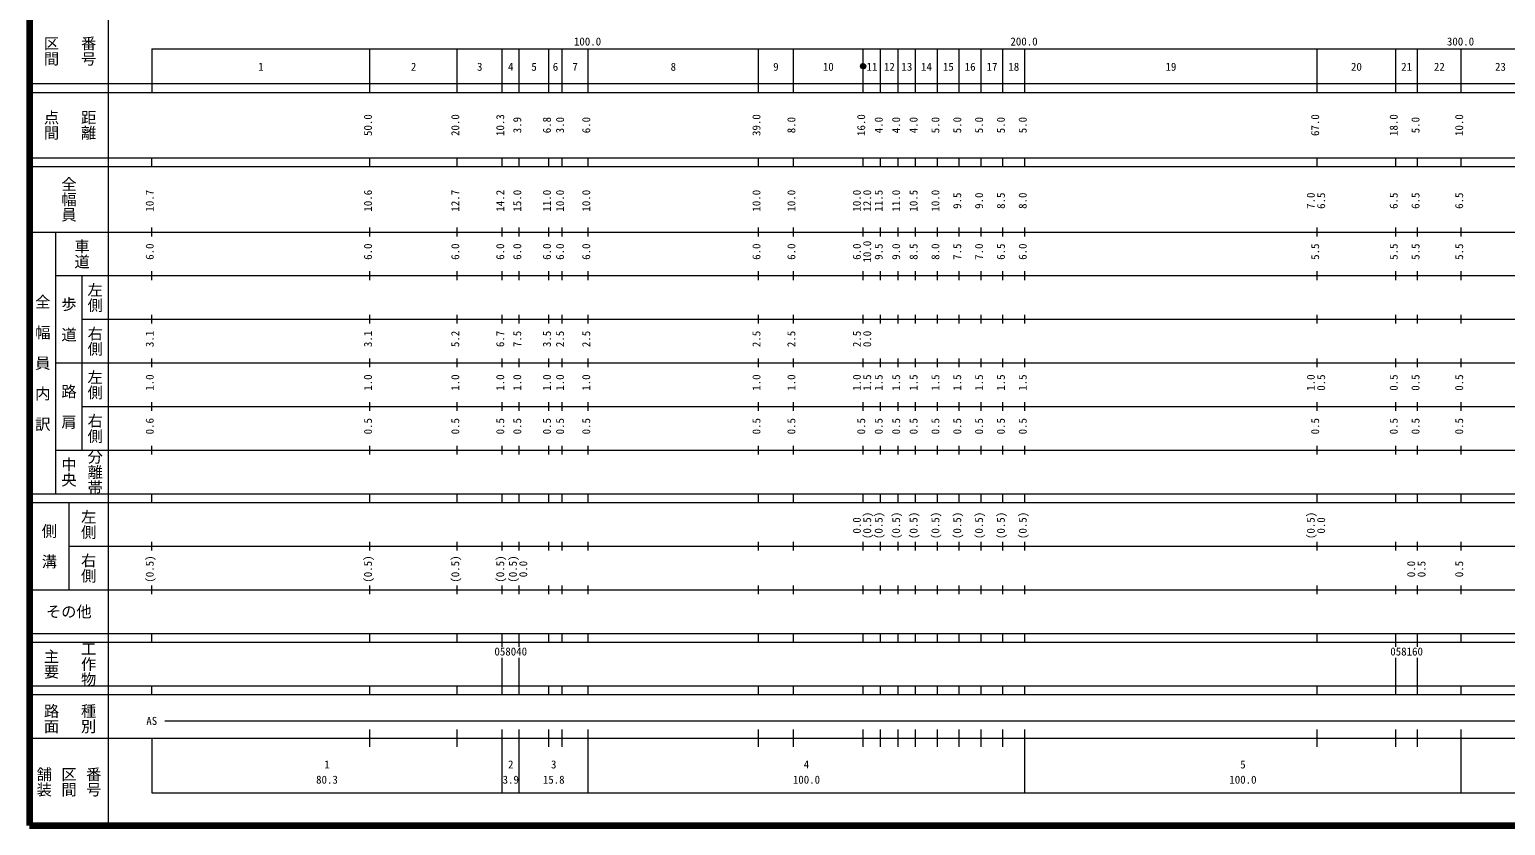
# Model space of a CAD drawing. Units: millimetres, scale not verified. Extents: x 40000 to 680000, y 20000 to 380000.
# Drawn here: x 40000 to 378149, y 20000 to 202409 of the extents above; entities that cross this region are included whole.
import ezdxf
from ezdxf.enums import TextEntityAlignment as Align

# ---------------------------------------------------------------- set-up
doc = ezdxf.new("R2010")
doc.units = ezdxf.units.MM
doc.header["$LTSCALE"] = 1000
doc.header["$PDMODE"] = 32
doc.header["$PDSIZE"] = 500
doc.layers.add('M-TTL', color=2, linetype='Continuous', lineweight=140)
doc.layers.add('M-TTL-BAND', color=7, linetype='Continuous', lineweight=13)
doc.styles.add('@ＭＳ ゴシック', font='')
doc.styles.add('ＭＳ ゴシック', font='')
doc.styles.get('@ＭＳ ゴシック').set_extended_font_data('@MS Gothic')
doc.styles.get('ＭＳ ゴシック').set_extended_font_data('MS Gothic')

# ---------------------------------------------------------------- blocks, each defined once
blk = doc.blocks.new('ﾌﾟﾛｯﾄﾏｰｸ-C5')
at = {"color": 7, "linetype": 'Continuous', "lineweight": 13}
for p, q in [((-9.98, 0.67), (-0.67, 9.98)), ((-9.97, -0.74), (0.74, 9.97)), ((-9.8, -1.98), (1.98, 9.8)), ((-9.72, 2.34), (-2.34, 9.72)), ((-9.51, -3.1), (3.1, 9.51)), ((-9.11, -4.12), (4.12, 9.11)), ((-8.88, 4.6), (-4.6, 8.88)), ((-8.63, -5.05), (5.05, 8.63)), ((-8.07, -5.91), (5.91, 8.07)), ((-7.44, -6.69), (6.69, 7.44)), ((-6.73, -7.4), (7.4, 6.73)), ((-5.96, -8.03), (8.03, 5.96)), ((-5.11, -8.6), (8.6, 5.11)), ((-4.18, -9.09), (9.09, 4.18)), ((-3.16, -9.49), (9.49, 3.16)), ((-2.05, -9.79), (9.79, 2.05)), ((-0.82, -9.97), (9.97, 0.82)), ((0.58, -9.98), (9.98, -0.58)), ((2.23, -9.75), (9.75, -2.23)), ((4.42, -8.97), (8.97, -4.42))]:
    blk.add_line(p, q, dxfattribs=at)
blk.add_circle((0, 0), 10, dxfattribs=at)
at = {"color": 7}
blk.add_point((0, 0), dxfattribs=at)

msp = doc.modelspace()

# ---------------------------------------------------------------- linework, layer by layer
at = {"layer": 'M-TTL'}
for p, q in [((40000, 379999.9), (40000, 20000)), ((40000, 20000), (679999.9, 20000))]:
    msp.add_line(p, q, dxfattribs=at)
at = {"layer": 'M-TTL-BAND'}
for p, q in [((58000, 369999.9), (58000, 20000)), ((68000, 197999.9), (578999.9, 197999.9)), ((68000, 197999.9), (68000, 187999.9)), ((118000, 188000), (118000, 198000)), ((138000, 188000), (138000, 198000)), ((148300, 188000), (148300, 198000)), ((152200, 188000), (152200, 198000)), ((159000, 188000), (159000, 198000)), ((162000, 188000), (162000, 198000)), ((168000, 188000), (168000, 198000)), ((207000, 188000), (207000, 198000)), ((215000, 188000), (215000, 198000)), ((231000, 194599.9), (231000, 198000)), ((235000, 188000), (235000, 198000)), ((239000, 188000), (239000, 198000)), ((243000, 188000), (243000, 198000)), ((248000, 188000), (248000, 198000)), ((252999.9, 188000), (252999.9, 198000)), ((257999.9, 188000), (257999.9, 198000)), ((262999.9, 188000), (262999.9, 198000)), ((267999.9, 188000), (267999.9, 198000)), ((334999.9, 188000), (334999.9, 198000)), ((352999.9, 188000), (352999.9, 198000)), ((357999.9, 188000), (357999.9, 198000)), ((367999.9, 188000), (367999.9, 198000)), ((231000, 189999.9), (231000, 193399.9)), ((40000, 189999.9), (578999.9, 189999.9)), ((231000, 188000), (231000, 189999.9)), ((40000, 187999.9), (578999.9, 187999.9)), ((40000, 172999.9), (578999.9, 172999.9)), ((68000, 170999.9), (68000, 172999.9)), ((118000, 171000), (118000, 173000)), ((138000, 171000), (138000, 173000)), ((148300, 171000), (148300, 173000)), ((152200, 171000), (152200, 173000)), ((159000, 171000), (159000, 173000)), ((162000, 171000), (162000, 173000)), ((168000, 171000), (168000, 173000)), ((207000, 171000), (207000, 173000)), ((215000, 171000), (215000, 173000)), ((231000, 171000), (231000, 173000)), ((235000, 171000), (235000, 173000)), ((239000, 171000), (239000, 173000)), ((243000, 171000), (243000, 173000)), ((248000, 171000), (248000, 173000)), ((252999.9, 171000), (252999.9, 173000)), ((257999.9, 171000), (257999.9, 173000)), ((262999.9, 171000), (262999.9, 173000)), ((267999.9, 171000), (267999.9, 173000)), ((334999.9, 171000), (334999.9, 173000)), ((352999.9, 171000), (352999.9, 173000)), ((357999.9, 171000), (357999.9, 173000)), ((367999.9, 171000), (367999.9, 173000)), ((40000, 170999.9), (578999.9, 170999.9)), ((40000, 155999.9), (578999.9, 155999.9)), ((46000, 95999.9), (46000, 155999.9)), ((68000, 154999.9), (68000, 156999.9)), ((118000, 155000), (118000, 157000)), ((138000, 155000), (138000, 157000)), ((148300, 155000), (148300, 157000)), ((152200, 155000), (152200, 157000)), ((159000, 155000), (159000, 157000)), ((162000, 155000), (162000, 157000)), ((168000, 155000), (168000, 157000)), ((207000, 155000), (207000, 157000)), ((215000, 155000), (215000, 157000)), ((231000, 155000), (231000, 157000)), ((235000, 155000), (235000, 157000)), ((239000, 155000), (239000, 157000)), ((243000, 155000), (243000, 157000)), ((248000, 155000), (248000, 157000)), ((252999.9, 155000), (252999.9, 157000)), ((257999.9, 155000), (257999.9, 157000)), ((262999.9, 155000), (262999.9, 157000)), ((267999.9, 155000), (267999.9, 157000)), ((334999.9, 155000), (334999.9, 157000)), ((352999.9, 155000), (352999.9, 157000)), ((357999.9, 155000), (357999.9, 157000)), ((367999.9, 155000), (367999.9, 157000)), ((46000, 145999.9), (578999.9, 145999.9)), ((52000, 145999.9), (52000, 105999.9)), ((68000, 144999.9), (68000, 146999.9)), ((118000, 145000), (118000, 147000)), ((138000, 145000), (138000, 147000)), ((148300, 145000), (148300, 147000)), ((152200, 145000), (152200, 147000)), ((159000, 145000), (159000, 147000)), ((162000, 145000), (162000, 147000)), ((168000, 145000), (168000, 147000)), ((207000, 145000), (207000, 147000)), ((215000, 145000), (215000, 147000)), ((231000, 145000), (231000, 147000)), ((235000, 145000), (235000, 147000)), ((239000, 145000), (239000, 147000)), ((243000, 145000), (243000, 147000)), ((248000, 145000), (248000, 147000)), ((252999.9, 145000), (252999.9, 147000)), ((257999.9, 145000), (257999.9, 147000)), ((262999.9, 145000), (262999.9, 147000)), ((267999.9, 145000), (267999.9, 147000)), ((334999.9, 145000), (334999.9, 147000)), ((352999.9, 145000), (352999.9, 147000)), ((357999.9, 145000), (357999.9, 147000)), ((367999.9, 145000), (367999.9, 147000)), ((52000, 135999.9), (578999.9, 135999.9)), ((68000, 134999.9), (68000, 136999.9)), ((118000, 135000), (118000, 137000)), ((138000, 135000), (138000, 137000)), ((148300, 135000), (148300, 137000)), ((152200, 135000), (152200, 137000)), ((159000, 135000), (159000, 137000)), ((162000, 135000), (162000, 137000)), ((168000, 135000), (168000, 137000)), ((207000, 135000), (207000, 137000)), ((215000, 135000), (215000, 137000)), ((231000, 135000), (231000, 137000)), ((235000, 135000), (235000, 137000)), ((239000, 135000), (239000, 137000)), ((243000, 135000), (243000, 137000)), ((248000, 135000), (248000, 137000)), ((252999.9, 135000), (252999.9, 137000)), ((257999.9, 135000), (257999.9, 137000)), ((262999.9, 135000), (262999.9, 137000)), ((267999.9, 135000), (267999.9, 137000)), ((334999.9, 135000), (334999.9, 137000)), ((352999.9, 135000), (352999.9, 137000)), ((357999.9, 135000), (357999.9, 137000)), ((367999.9, 135000), (367999.9, 137000)), ((46000, 125999.9), (578999.9, 125999.9)), ((68000, 124999.9), (68000, 126999.9)), ((118000, 125000), (118000, 127000)), ((138000, 125000), (138000, 127000)), ((148300, 125000), (148300, 127000)), ((152200, 125000), (152200, 127000)), ((159000, 125000), (159000, 127000)), ((162000, 125000), (162000, 127000)), ((168000, 125000), (168000, 127000)), ((207000, 125000), (207000, 127000)), ((215000, 125000), (215000, 127000)), ((231000, 125000), (231000, 127000)), ((235000, 125000), (235000, 127000)), ((239000, 125000), (239000, 127000)), ((243000, 125000), (243000, 127000)), ((248000, 125000), (248000, 127000)), ((252999.9, 125000), (252999.9, 127000)), ((257999.9, 125000), (257999.9, 127000)), ((262999.9, 125000), (262999.9, 127000)), ((267999.9, 125000), (267999.9, 127000)), ((334999.9, 125000), (334999.9, 127000)), ((352999.9, 125000), (352999.9, 127000)), ((357999.9, 125000), (357999.9, 127000)), ((367999.9, 125000), (367999.9, 127000)), ((52000, 115999.9), (578999.9, 115999.9)), ((68000, 114999.9), (68000, 116999.9)), ((118000, 115000), (118000, 117000)), ((138000, 115000), (138000, 117000)), ((148300, 115000), (148300, 117000)), ((152200, 115000), (152200, 117000)), ((159000, 115000), (159000, 117000)), ((162000, 115000), (162000, 117000)), ((168000, 115000), (168000, 117000)), ((207000, 115000), (207000, 117000)), ((215000, 115000), (215000, 117000)), ((231000, 115000), (231000, 117000)), ((235000, 115000), (235000, 117000)), ((239000, 115000), (239000, 117000)), ((243000, 115000), (243000, 117000)), ((248000, 115000), (248000, 117000)), ((252999.9, 115000), (252999.9, 117000)), ((257999.9, 115000), (257999.9, 117000)), ((262999.9, 115000), (262999.9, 117000)), ((267999.9, 115000), (267999.9, 117000)), ((334999.9, 115000), (334999.9, 117000)), ((352999.9, 115000), (352999.9, 117000)), ((357999.9, 115000), (357999.9, 117000)), ((367999.9, 115000), (367999.9, 117000)), ((46000, 105999.9), (578999.9, 105999.9)), ((68000, 104999.9), (68000, 106999.9)), ((118000, 105000), (118000, 107000)), ((138000, 105000), (138000, 107000)), ((148300, 105000), (148300, 107000)), ((152200, 105000), (152200, 107000)), ((159000, 105000), (159000, 107000)), ((162000, 105000), (162000, 107000)), ((168000, 105000), (168000, 107000)), ((207000, 105000), (207000, 107000)), ((215000, 105000), (215000, 107000)), ((231000, 105000), (231000, 107000)), ((235000, 105000), (235000, 107000)), ((239000, 105000), (239000, 107000)), ((243000, 105000), (243000, 107000)), ((248000, 105000), (248000, 107000)), ((252999.9, 105000), (252999.9, 107000)), ((257999.9, 105000), (257999.9, 107000)), ((262999.9, 105000), (262999.9, 107000)), ((267999.9, 105000), (267999.9, 107000)), ((334999.9, 105000), (334999.9, 107000)), ((352999.9, 105000), (352999.9, 107000)), ((357999.9, 105000), (357999.9, 107000)), ((367999.9, 105000), (367999.9, 107000)), ((40000, 95999.9), (578999.9, 95999.9)), ((68000, 93999.9), (68000, 95999.9)), ((118000, 94000), (118000, 96000)), ((138000, 94000), (138000, 96000)), ((148300, 94000), (148300, 96000)), ((152200, 94000), (152200, 96000)), ((159000, 94000), (159000, 96000)), ((162000, 94000), (162000, 96000)), ((168000, 94000), (168000, 96000)), ((207000, 94000), (207000, 96000)), ((215000, 94000), (215000, 96000)), ((231000, 94000), (231000, 96000)), ((235000, 94000), (235000, 96000)), ((239000, 94000), (239000, 96000)), ((243000, 94000), (243000, 96000)), ((248000, 94000), (248000, 96000)), ((252999.9, 94000), (252999.9, 96000)), ((257999.9, 94000), (257999.9, 96000)), ((262999.9, 94000), (262999.9, 96000)), ((267999.9, 94000), (267999.9, 96000)), ((334999.9, 94000), (334999.9, 96000)), ((352999.9, 94000), (352999.9, 96000)), ((357999.9, 94000), (357999.9, 96000)), ((367999.9, 94000), (367999.9, 96000)), ((40000, 93999.9), (578999.9, 93999.9)), ((49000, 93999.9), (49000, 74000)), ((68000, 82999.9), (68000, 84999.9)), ((118000, 83000), (118000, 85000)), ((138000, 83000), (138000, 85000)), ((148300, 83000), (148300, 85000)), ((152200, 83000), (152200, 85000)), ((159000, 83000), (159000, 85000)), ((162000, 83000), (162000, 85000)), ((168000, 83000), (168000, 85000)), ((207000, 83000), (207000, 85000)), ((215000, 83000), (215000, 85000)), ((231000, 83000), (231000, 85000)), ((235000, 83000), (235000, 85000)), ((239000, 83000), (239000, 85000)), ((243000, 83000), (243000, 85000)), ((248000, 83000), (248000, 85000)), ((252999.9, 83000), (252999.9, 85000)), ((257999.9, 83000), (257999.9, 85000)), ((262999.9, 83000), (262999.9, 85000)), ((267999.9, 83000), (267999.9, 85000)), ((334999.9, 83000), (334999.9, 85000)), ((352999.9, 83000), (352999.9, 85000)), ((357999.9, 83000), (357999.9, 85000)), ((367999.9, 83000), (367999.9, 85000)), ((49000, 83999.9), (578999.9, 83999.9)), ((68000, 73000), (68000, 75000)), ((118000, 73000), (118000, 75000)), ((138000, 73000), (138000, 75000)), ((148300, 73000), (148300, 75000)), ((152200, 73000), (152200, 75000)), ((159000, 73000), (159000, 75000)), ((162000, 73000), (162000, 75000)), ((168000, 73000), (168000, 75000)), ((207000, 73000), (207000, 75000)), ((215000, 73000), (215000, 75000)), ((231000, 73000), (231000, 75000)), ((235000, 73000), (235000, 75000)), ((239000, 73000), (239000, 75000)), ((243000, 73000), (243000, 75000)), ((248000, 73000), (248000, 75000)), ((252999.9, 73000), (252999.9, 75000)), ((257999.9, 73000), (257999.9, 75000)), ((262999.9, 73000), (262999.9, 75000)), ((267999.9, 73000), (267999.9, 75000)), ((334999.9, 73000), (334999.9, 75000)), ((352999.9, 73000), (352999.9, 75000)), ((357999.9, 73000), (357999.9, 75000)), ((367999.9, 73000), (367999.9, 75000)), ((40000, 74000), (578999.9, 74000)), ((40000, 64000), (578999.9, 64000)), ((40000, 62000), (578999.9, 62000)), ((68000, 62000), (68000, 64000)), ((118000, 62000), (118000, 64000)), ((138000, 62000), (138000, 64000)), ((148300, 62000), (148300, 64000)), ((148300, 60905), (148300, 62000)), ((152200, 62000), (152200, 64000)), ((152200, 60905), (152200, 62000)), ((159000, 62000), (159000, 64000)), ((162000, 62000), (162000, 64000)), ((168000, 62000), (168000, 64000)), ((207000, 62000), (207000, 64000)), ((215000, 62000), (215000, 64000)), ((231000, 62000), (231000, 64000)), ((235000, 62000), (235000, 64000)), ((239000, 62000), (239000, 64000)), ((243000, 62000), (243000, 64000)), ((248000, 62000), (248000, 64000)), ((252999.9, 62000), (252999.9, 64000)), ((257999.9, 62000), (257999.9, 64000)), ((262999.9, 62000), (262999.9, 64000)), ((267999.9, 62000), (267999.9, 64000)), ((334999.9, 62000), (334999.9, 64000)), ((352999.9, 62000), (352999.9, 64000)), ((352999.9, 60905), (352999.9, 62000)), ((357999.9, 62000), (357999.9, 64000)), ((357999.9, 60905), (357999.9, 62000)), ((367999.9, 62000), (367999.9, 64000)), ((148300, 52000), (148300, 58405)), ((152200, 52000), (152200, 58405)), ((352999.9, 52000), (352999.9, 58405)), ((357999.9, 52000), (357999.9, 58405)), ((40000, 52000), (578999.9, 52000)), ((68000, 50000), (68000, 52000)), ((118000, 50000), (118000, 52000)), ((138000, 50000), (138000, 52000)), ((148300, 50000), (148300, 52000)), ((152200, 50000), (152200, 52000)), ((159000, 50000), (159000, 52000)), ((162000, 50000), (162000, 52000)), ((168000, 50000), (168000, 52000)), ((207000, 50000), (207000, 52000)), ((215000, 50000), (215000, 52000)), ((231000, 50000), (231000, 52000)), ((235000, 50000), (235000, 52000)), ((239000, 50000), (239000, 52000)), ((243000, 50000), (243000, 52000)), ((248000, 50000), (248000, 52000)), ((252999.9, 50000), (252999.9, 52000)), ((257999.9, 50000), (257999.9, 52000)), ((262999.9, 50000), (262999.9, 52000)), ((267999.9, 50000), (267999.9, 52000)), ((334999.9, 50000), (334999.9, 52000)), ((352999.9, 50000), (352999.9, 52000)), ((357999.9, 50000), (357999.9, 52000)), ((367999.9, 50000), (367999.9, 52000)), ((40000, 50000), (578999.9, 50000)), ((71000, 44000), (564999.9, 44000)), ((118000, 38000), (118000, 42000)), ((138000, 38000), (138000, 42000)), ((148300, 27500), (148300, 42000)), ((152200, 27500), (152200, 42000)), ((159000, 38000), (159000, 42000)), ((162000, 38000), (162000, 42000)), ((168000, 27500), (168000, 42000)), ((207000, 38000), (207000, 42000)), ((215000, 38000), (215000, 42000)), ((231000, 38000), (231000, 42000)), ((235000, 38000), (235000, 42000)), ((239000, 38000), (239000, 42000)), ((243000, 38000), (243000, 42000)), ((248000, 38000), (248000, 42000)), ((252999.9, 38000), (252999.9, 42000)), ((257999.9, 38000), (257999.9, 42000)), ((262999.9, 38000), (262999.9, 42000)), ((267999.9, 27500), (267999.9, 42000)), ((334999.9, 38000), (334999.9, 42000)), ((352999.9, 38000), (352999.9, 42000)), ((357999.9, 38000), (357999.9, 42000)), ((367999.9, 27500), (367999.9, 42000)), ((40000, 40000), (578999.9, 40000)), ((68000, 40000), (68000, 27500)), ((68000, 27500), (578999.9, 27500))]:
    msp.add_line(p, q, dxfattribs=at)

# ---------------------------------------------------------------- block references
at = {"layer": 'M-TTL-BAND', "xscale": 59.99999, "yscale": 59.99999}
msp.add_blockref('ﾌﾟﾛｯﾄﾏｰｸ-C5', (231000, 193999.9), dxfattribs=at)

# ---------------------------------------------------------------- texts
at = {"layer": 'M-TTL-BAND', "style": '@ＭＳ ゴシック'}
for s, p in [('区間', (45000, 197499.9)), ('番号', (53500, 197499.9)), ('点間', (45000, 180499.9)), ('距離', (53500, 180499.9)), ('全幅員', (49000, 163499.9)), ('車道', (52000, 150999.9)), ('左側', (55000, 140999.9)), ('全\u3000幅\u3000員\u3000内\u3000訳', (43000, 125999.9)), ('歩\u3000道', (49000, 135999.9)), ('右側', (55000, 130999.9)), ('左側', (55000, 120999.9)), ('路\u3000肩', (49000, 115999.9)), ('右側', (55000, 110999.9)), ('分離帯', (55000, 100999.9)), ('中央', (49000, 100999.9)), ('左側', (53500, 88999.9)), ('側\u3000溝', (44500, 83999.9)), ('右側', (53500, 79000)), ('工作物', (53500, 57000)), ('主要', (45000, 57000)), ('路面', (45000, 44499.9)), ('種別', (53500, 44499.9)), ('舗装', (43333.3, 30000)), ('区間', (49000, 30000)), ('番号', (54666.7, 30000))]:
    msp.add_text(s, height=2566, rotation=270, dxfattribs=at).set_placement(p, align=Align.MIDDLE_CENTER)
at = {"layer": 'M-TTL-BAND', "style": 'ＭＳ ゴシック'}
for s, p in [('100.0', (167844.3, 198194.6)), ('200.0', (267844.3, 198194.6)), ('300.0', (367844.2, 198194.6)), ('1', (93000, 192405)), ('2', (128000, 192405)), ('3', (143150, 192405)), ('4', (150250, 192405)), ('5', (155600, 192405)), ('6', (160500, 192405)), ('7', (165000, 192405)), ('8', (187500, 192405)), ('9', (211000, 192405)), ('10', (223000, 192405)), ('11', (233000, 192405)), ('12', (237000, 192405)), ('13', (241000, 192405)), ('14', (245500, 192405)), ('15', (250500, 192405)), ('16', (255499.9, 192405)), ('17', (260499.9, 192405)), ('18', (265499.9, 192405)), ('19', (301499.9, 192405)), ('20', (343999.9, 192405)), ('21', (355499.9, 192405)), ('22', (362999.9, 192405)), ('23', (376999.9, 192405)), ('058040', (150250, 58405)), ('058160', (355499.9, 58405)), ('AS', (68000, 42500)), ('1', (108150, 32523)), ('2', (150250, 32523)), ('3', (160100, 32523)), ('4', (218000, 32523)), ('5', (317999.9, 32523)), ('80.3', (108150, 29033)), ('3.9', (150250, 29033)), ('15.8', (160100, 29033)), ('100.0', (218000, 29033)), ('100.0', (317999.9, 29033))]:
    msp.add_text(s, height=1833, dxfattribs=at).set_placement(p, align=Align.BOTTOM_CENTER)
for s, p in [('50.0', (119000, 180500)), ('20.0', (139000, 180500)), ('10.3', (149300, 180500)), ('39.0', (208000, 180500)), ('16.0', (232000, 180500)), ('67.0', (335999.9, 180500)), ('18.0', (353999.9, 180500)), ('10.0', (368999.9, 180500)), ('3.9', (153200, 180500)), ('6.8', (160000, 180500)), ('3.0', (163000, 180500)), ('6.0', (169000, 180500)), ('8.0', (216000, 180500)), ('4.0', (236000, 180500)), ('4.0', (240000, 180500)), ('4.0', (244000, 180500)), ('5.0', (249000, 180500)), ('5.0', (253999.9, 180500)), ('5.0', (258999.9, 180500)), ('5.0', (263999.9, 180500)), ('5.0', (268999.9, 180500)), ('5.0', (358999.9, 180500)), ('10.7', (69000, 163174)), ('10.6', (119000, 163174)), ('12.7', (139000, 163174)), ('14.2', (149300, 163174)), ('15.0', (153200, 163174)), ('11.0', (160000, 163174)), ('10.0', (163000, 163174)), ('10.0', (169000, 163174)), ('10.0', (208000, 163174)), ('10.0', (216000, 163174)), ('10.0', (231000, 163174)), ('12.0', (233370, 163174)), ('11.5', (236000, 163174)), ('11.0', (240000, 163174)), ('10.5', (244000, 163174)), ('10.0', (249000, 163174)), ('9.5', (253999.9, 163174)), ('9.0', (258999.9, 163174)), ('8.5', (263999.9, 163174)), ('8.0', (268999.9, 163174)), ('7.0', (334999.9, 163174)), ('6.5', (337369.9, 163174)), ('6.5', (353999.9, 163174)), ('6.5', (358999.9, 163174)), ('6.5', (368999.9, 163174)), ('6.0', (69000, 151500)), ('6.0', (119000, 151500)), ('6.0', (139000, 151500)), ('6.0', (149300, 151500)), ('6.0', (153200, 151500)), ('6.0', (160000, 151500)), ('6.0', (163000, 151500)), ('6.0', (169000, 151500)), ('6.0', (208000, 151500)), ('6.0', (216000, 151500)), ('6.0', (231000, 151500)), ('10.0', (233370, 151500)), ('9.5', (236000, 151500)), ('9.0', (240000, 151500)), ('8.5', (244000, 151500)), ('8.0', (249000, 151500)), ('7.5', (253999.9, 151500)), ('7.0', (258999.9, 151500)), ('6.5', (263999.9, 151500)), ('6.0', (268999.9, 151500)), ('5.5', (335999.9, 151500)), ('5.5', (353999.9, 151500)), ('5.5', (358999.9, 151500)), ('5.5', (368999.9, 151500)), ('3.1', (69000, 131500)), ('3.1', (119000, 131500)), ('5.2', (139000, 131500)), ('6.7', (149300, 131500)), ('7.5', (153200, 131500)), ('3.5', (160000, 131500)), ('2.5', (163000, 131500)), ('2.5', (169000, 131500)), ('2.5', (208000, 131500)), ('2.5', (216000, 131500)), ('2.5', (231000, 131500)), ('0.0', (233370, 131500)), ('1.0', (69000, 121500)), ('1.0', (119000, 121500)), ('1.0', (139000, 121500)), ('1.0', (149300, 121500)), ('1.0', (153200, 121500)), ('1.0', (160000, 121500)), ('1.0', (163000, 121500)), ('1.0', (169000, 121500)), ('1.0', (208000, 121500)), ('1.0', (216000, 121500)), ('1.0', (231000, 121500)), ('1.5', (233370, 121500)), ('1.5', (236000, 121500)), ('1.5', (240000, 121500)), ('1.5', (244000, 121500)), ('1.5', (249000, 121500)), ('1.5', (253999.9, 121500)), ('1.5', (258999.9, 121500)), ('1.5', (263999.9, 121500)), ('1.5', (268999.9, 121500)), ('1.0', (334999.9, 121500)), ('0.5', (337369.9, 121500)), ('0.5', (353999.9, 121500)), ('0.5', (358999.9, 121500)), ('0.5', (368999.9, 121500)), ('0.6', (69000, 111500)), ('0.5', (119000, 111500)), ('0.5', (139000, 111500)), ('0.5', (149300, 111500)), ('0.5', (153200, 111500)), ('0.5', (160000, 111500)), ('0.5', (163000, 111500)), ('0.5', (169000, 111500)), ('0.5', (208000, 111500)), ('0.5', (216000, 111500)), ('0.5', (232000, 111500)), ('0.5', (236000, 111500)), ('0.5', (240000, 111500)), ('0.5', (244000, 111500)), ('0.5', (249000, 111500)), ('0.5', (253999.9, 111500)), ('0.5', (258999.9, 111500)), ('0.5', (263999.9, 111500)), ('0.5', (268999.9, 111500)), ('0.5', (335999.9, 111500)), ('0.5', (353999.9, 111500)), ('0.5', (358999.9, 111500)), ('0.5', (368999.9, 111500)), ('(0.5)', (233370, 88764)), ('(0.5)', (236000, 88764)), ('(0.5)', (240000, 88764)), ('(0.5)', (244000, 88764)), ('(0.5)', (249000, 88764)), ('(0.5)', (253999.9, 88764)), ('(0.5)', (258999.9, 88764)), ('(0.5)', (263999.9, 88764)), ('(0.5)', (268999.9, 88764)), ('(0.5)', (334999.9, 88764)), ('0.0', (231000, 88764)), ('0.0', (337369.9, 88764)), ('(0.5)', (69000, 78764)), ('(0.5)', (119000, 78764)), ('(0.5)', (139000, 78764)), ('(0.5)', (149300, 78764)), ('(0.5)', (152200, 78764)), ('0.0', (154570, 78764)), ('0.0', (357999.9, 78764)), ('0.5', (360369.9, 78764)), ('0.5', (368999.9, 78764))]:
    msp.add_text(s, height=1833, rotation=90, dxfattribs=at).set_placement(p, align=Align.BOTTOM_CENTER)
msp.add_text('その他', height=2566, dxfattribs=at).set_placement((49000, 69000), align=Align.MIDDLE_CENTER)

doc.saveas('drawing.dxf')
